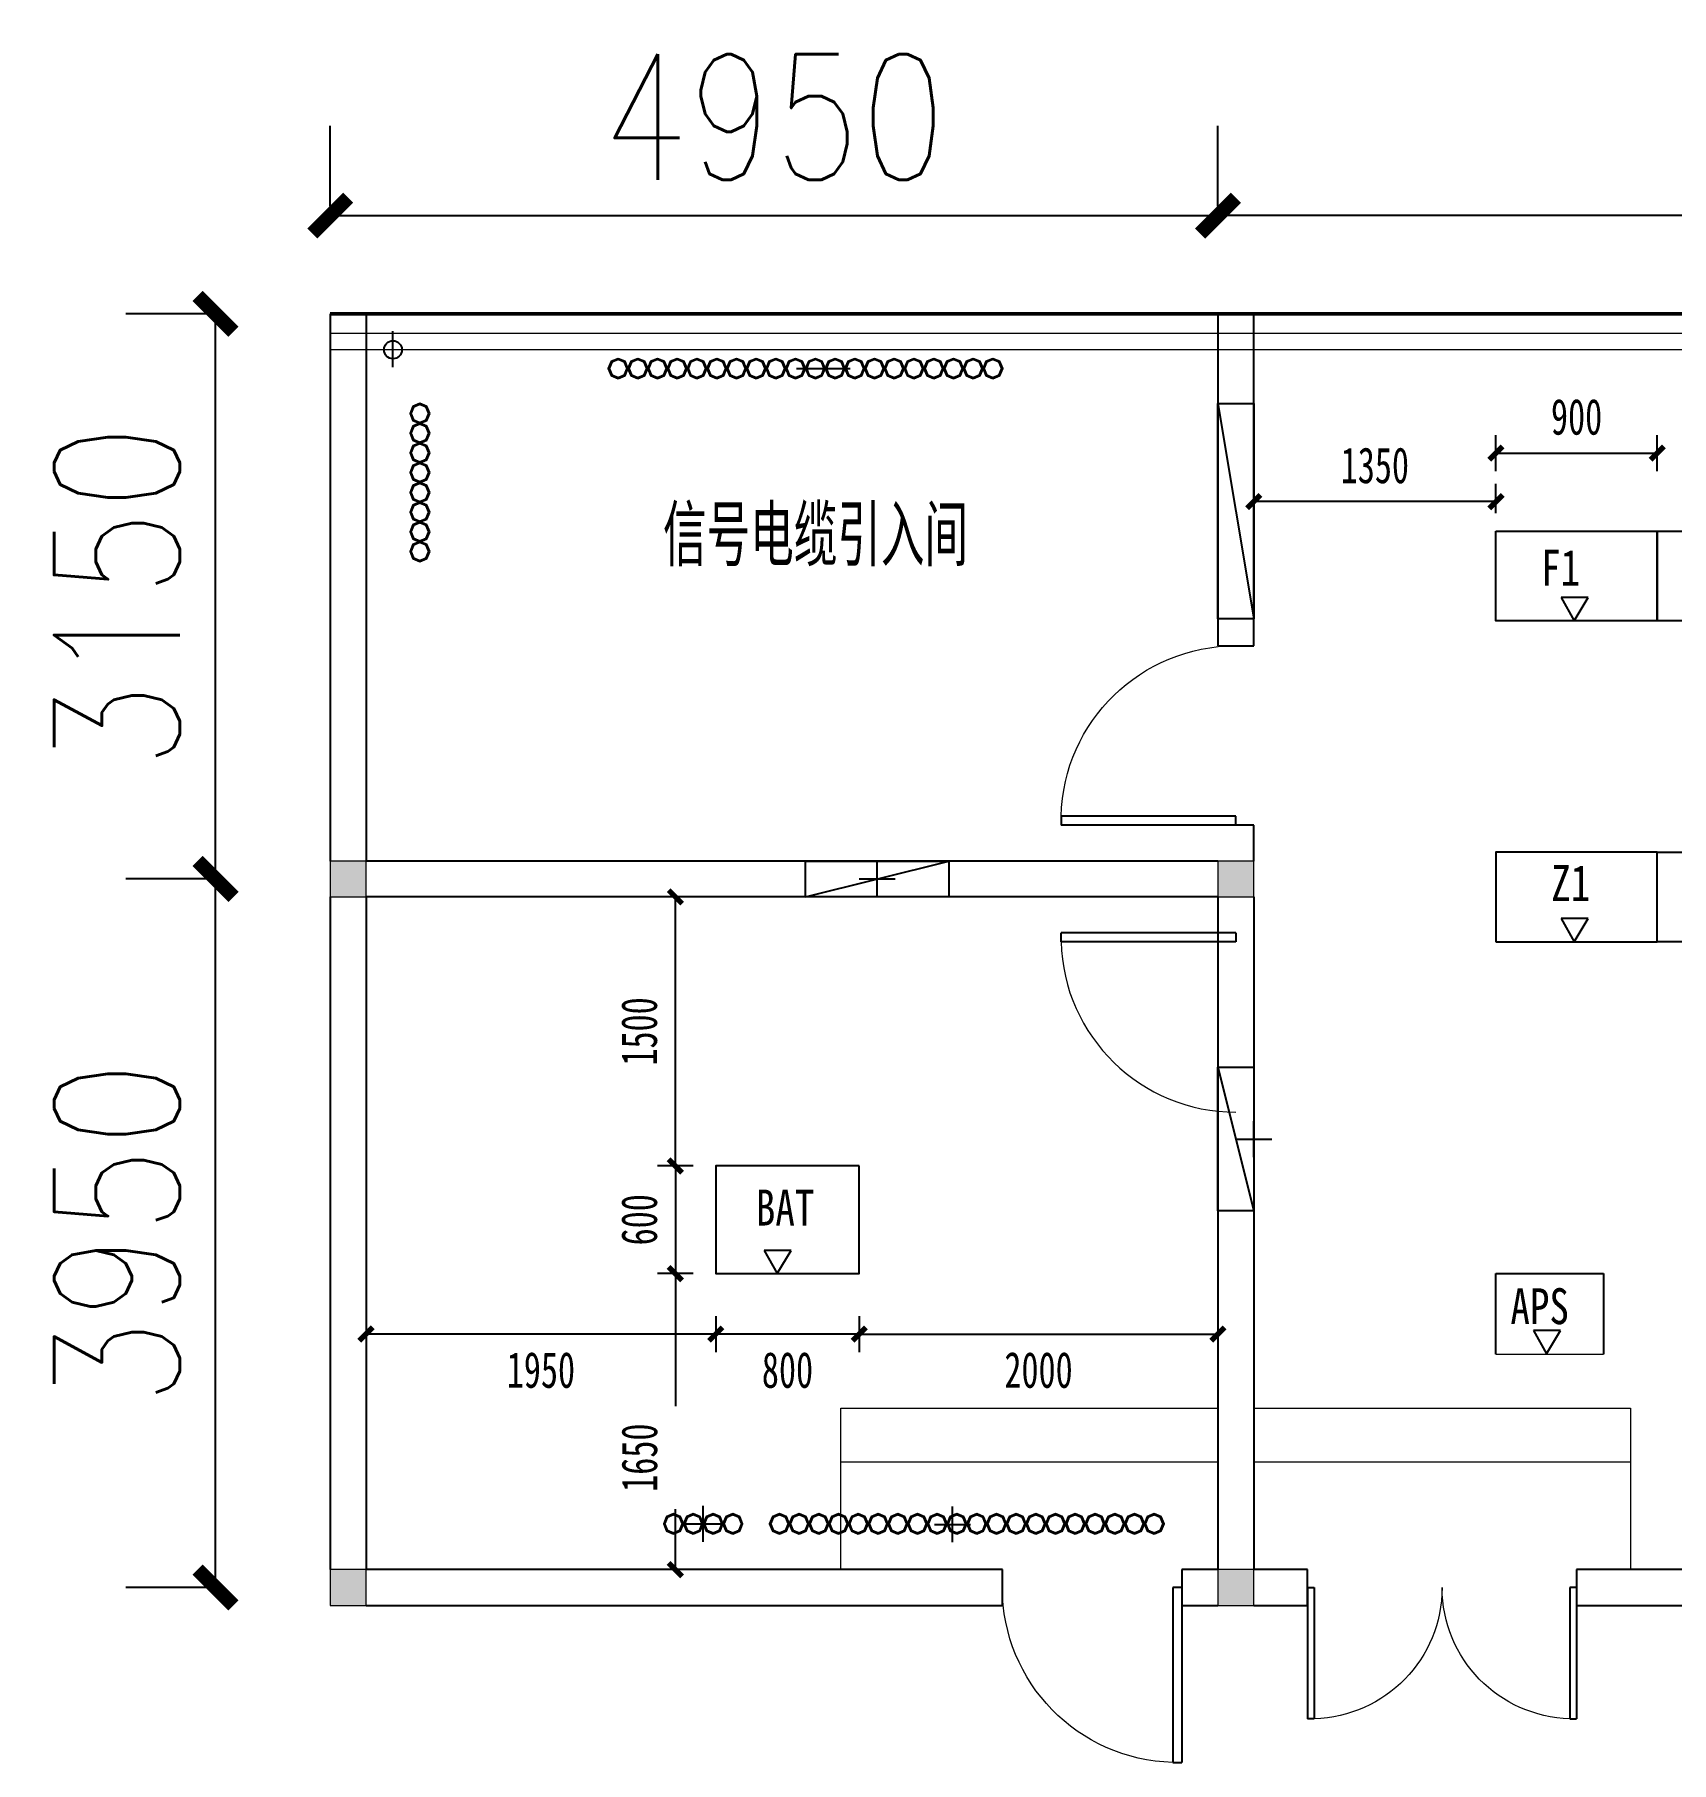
# Model space of a CAD drawing. Header units: millimetres. Extents: x -105589 to 107338, y 13850 to 162308.
# Drawn here: x 86324 to 95452, y 13850 to 23482 of the extents above; entities that cross this region are included whole.
import ezdxf

# ---------------------------------------------------------------- set-up
doc = ezdxf.new("R2010")
doc.units = ezdxf.units.MM
for name, color, linetype in [('0-通风设备', 8, 'Continuous'), ('6号线通信预埋', 7, 'Continuous'), ('a给排水提资', 2, 'Continuous'), ('DIM_LEAD', 3, 'Continuous'), ('DOOR_FIRE', 4, 'Continuous'), ('JZ-外墙填充', 8, 'Continuous'), ('PUB_HATCH', 8, 'Continuous'), ('SPACE', 7, 'Continuous'), ('wall', 191, 'Continuous'), ('文字', 7, 'Continuous')]:
    doc.layers.add(name, color=color, linetype=linetype)
for name, color, linetype, lineweight in [('1-离壁墙', 71, 'Continuous', 13), ('1-装修', 150, 'Continuous', 13), ('1-车站轮廓', 31, 'Continuous', 50), ('COLUMN', 1, 'Continuous', 15), ('PUB_TEXT', 3, 'Continuous', 15)]:
    doc.layers.add(name, color=color, linetype=linetype, lineweight=lineweight)
doc.styles.add('_TCH_SPACE', font='SIMPLEX', dxfattribs={"bigfont": 'GBCBIG'})
doc.styles.add('_标准', font='', dxfattribs={"width": 0.8})
doc.styles.add('dim_font', font='SIMPLEX.shx', dxfattribs={"width": 0.8})
doc.styles.add('宋体', font='simhei.ttf', dxfattribs={"width": 0.7})
doc.styles.get('_标准').set_extended_font_data('SimSun')
doc.dimstyles.new('_TCH_ARCH&&200', dxfattribs={"dimscale": 2, "dimtxt": 350, "dimasz": 100, "dimexe": 250, "dimexo": 300, "dimgap": 100, "dimtad": 1, "dimdec": 0, "dimzin": 0, "dimdsep": 46, "dimtxsty": 'dim_font', "dimblk": 'ARCHTICK', "dimcen": 0.09, "dimclrt": 7, "dimazin": 2, "dimtfac": 1, "dimtdec": 0, "dimtix": 1, "dimtmove": 2, "dimatfit": 3, "dimfxl": 1, "dimtolj": 1, "dimtzin": 0, "dimarcsym": 0})
doc.dimstyles.new('DIMN', dxfattribs={"dimtxt": 200, "dimasz": 75, "dimexe": 100, "dimexo": 100, "dimgap": 100, "dimtad": 2, "dimdec": 0, "dimzin": 0, "dimdsep": 46, "dimtxsty": '宋体', "dimblk": 'ARCHTICK', "dimcen": 0.09, "dimclrd": 3, "dimclre": 3, "dimclrt": 7, "dimazin": 2, "dimtfac": 1, "dimtdec": 0, "dimtix": 1, "dimtmove": 2, "dimatfit": 3, "dimfxl": 100, "dimfxlon": 1, "dimtolj": 1, "dimtzin": 0, "dimarcsym": 0})

# ---------------------------------------------------------------- blocks, each defined once
blk = doc.blocks.new('$DorLib2D$00000002')
for p, q in [((-0.5, 0), (-0.5, 0.4875)), ((-0.475, 0.4875), (-0.5, 0.4875)), ((-0.475, 0), (-0.475, 0.4875)), ((0.475, 0), (0.475, 0.4875)), ((0.475, 0.4875), (0.5, 0.4875)), ((0.5, 0), (0.5, 0.4875)), ((-0.5, 0), (-0.475, 0)), ((0.5, 0), (0.475, 0))]:
    blk.add_line(p, q)
at = {"lineweight": 13}
for centre, start, end in [((-0.4875, 0), 0, 88.53072), ((0.4875, 0), 91.46928, 180)]:
    blk.add_arc(centre, 0.4875, start, end, dxfattribs=at)
blk = doc.blocks.new('$DorLib2D$00000001')
at = {"color": 252}
for p, q in [((0.45, 0.975), (0.5, 0.975)), ((0.45, 0), (0.45, 0.975)), ((0.5, 0), (0.5, 0.975)), ((0.5, 0), (0.45, 0))]:
    blk.add_line(p, q, dxfattribs=at)
at = {"color": 252, "lineweight": 13}
blk.add_arc((0.475, 0), 0.975, 91.46928, 180, dxfattribs=at)
blk = doc.blocks.new('_FZH')
at = {"color": 252}
blk.add_lwpolyline([(-0.5, -0.5), (0.5, -0.5), (0.5, 0.5), (-0.5, 0.5)], close=True, dxfattribs=at)
at = {"layer": 'PUB_HATCH'}
blk.add_solid([(-0.5, -0.5), (0.5, -0.5), (-0.5, 0.5), (0.5, 0.5)], dxfattribs=at)
blk = doc.blocks.new('_ARCHTICK')
at = {"color": 0, "linetype": 'ByBlock', "const_width": 0.4}
blk.add_lwpolyline([(-0.5, -0.5), (0.5, 0.5)], dxfattribs=at)
blk = doc.blocks.new('*D23')
at = {"color": 3, "lineweight": -2, "transparency": 16777216}
for p, q in [((94473.3, 21049), (94473.3, 21249)), ((95373.3, 21049), (95373.3, 21249)), ((94473.3, 21149), (95373.3, 21149))]:
    blk.add_line(p, q, dxfattribs=at)
at = {"layer": 'DEFPOINTS', "color": 0, "transparency": 16777216}
for p in [(95373.3, 21149), (94473.3, 20714.7), (95373.3, 20714.7)]:
    blk.add_point(p, dxfattribs=at)
at = {"color": 3, "lineweight": -2, "transparency": 16777216, "xscale": 75, "yscale": 75, "zscale": 75, "rotation": 180}
blk.add_blockref('_ARCHTICK', (94473.3, 21149), dxfattribs=at)
at = {"color": 3, "lineweight": -2, "transparency": 16777216, "xscale": 75, "yscale": 75, "zscale": 75}
blk.add_blockref('_ARCHTICK', (95373.3, 21149), dxfattribs=at)
at = {"color": 7, "transparency": 16777216, "insert": (94923.3, 21350.2), "char_height": 200, "attachment_point": 5, "style": '宋体'}
blk.add_mtext('\\A1;900', dxfattribs=at)
blk = doc.blocks.new('*D30')
at = {"color": 0, "lineweight": -2, "transparency": 16777216}
for p, q in [((92923.2, 22525.1), (92923.2, 22972.8)), ((105473.2, 22525.1), (105473.2, 22972.8)), ((105473.2, 22472.8), (92923.2, 22472.8))]:
    blk.add_line(p, q, dxfattribs=at)
at = {"layer": 'DEFPOINTS', "color": 0, "transparency": 16777216}
for p in [(92923.2, 22472.8), (92923.2, 21925.1), (105473.2, 21925.1)]:
    blk.add_point(p, dxfattribs=at)
at = {"color": 0, "lineweight": -2, "transparency": 16777216, "xscale": 200, "yscale": 200, "zscale": 200, "rotation": 180}
blk.add_blockref('_ARCHTICK', (92923.2, 22472.8), dxfattribs=at)
at = {"color": 0, "lineweight": -2, "transparency": 16777216, "xscale": 200, "yscale": 200, "zscale": 200}
blk.add_blockref('_ARCHTICK', (105473.2, 22472.8), dxfattribs=at)
at = {"color": 7, "transparency": 16777216, "insert": (99198.2, 23022.8), "char_height": 700, "attachment_point": 5, "style": 'dim_font'}
blk.add_mtext('\\A1;12550', dxfattribs=at)
blk = doc.blocks.new('*D16')
at = {"color": 0, "lineweight": -2, "transparency": 16777216}
for p, q in [((87372.8, 18775.1), (86833.5, 18775.1)), ((87333.5, 14825.1), (87333.5, 18775.1)), ((87372.8, 14825.1), (86833.5, 14825.1))]:
    blk.add_line(p, q, dxfattribs=at)
at = {"layer": 'DEFPOINTS', "color": 0, "transparency": 16777216}
for p in [(87333.5, 18775.1), (87972.8, 18775.1), (87972.8, 14825.1)]:
    blk.add_point(p, dxfattribs=at)
at = {"color": 0, "lineweight": -2, "transparency": 16777216, "xscale": 200, "yscale": 200, "zscale": 200}
for p, rotation in [((87333.5, 18775.1), 90), ((87333.5, 14825.1), 270)]:
    blk.add_blockref('_ARCHTICK', p, dxfattribs=dict(at, rotation=rotation))
at = {"color": 7, "transparency": 16777216, "insert": (86783.5, 16800.1), "char_height": 700, "attachment_point": 5, "rotation": 90, "style": 'dim_font'}
blk.add_mtext('\\A1;3950', dxfattribs=at)
blk = doc.blocks.new('*D32')
at = {"color": 0, "lineweight": -2, "transparency": 16777216}
for p, q in [((87372.8, 21925.1), (86833.5, 21925.1)), ((87333.5, 18775.1), (87333.5, 21925.1)), ((87372.8, 18775.1), (86833.5, 18775.1))]:
    blk.add_line(p, q, dxfattribs=at)
at = {"layer": 'DEFPOINTS', "color": 0, "transparency": 16777216}
for p in [(87333.5, 21925.1), (87972.8, 21925.1), (87972.8, 18775.1)]:
    blk.add_point(p, dxfattribs=at)
at = {"color": 0, "lineweight": -2, "transparency": 16777216, "xscale": 200, "yscale": 200, "zscale": 200}
for p, rotation in [((87333.5, 21925.1), 90), ((87333.5, 18775.1), 270)]:
    blk.add_blockref('_ARCHTICK', p, dxfattribs=dict(at, rotation=rotation))
at = {"color": 7, "transparency": 16777216, "insert": (86783.5, 20350.1), "char_height": 700, "attachment_point": 5, "rotation": 90, "style": 'dim_font'}
blk.add_mtext('\\A1;3150', dxfattribs=at)
blk = doc.blocks.new('*D33')
at = {"color": 0, "lineweight": -2, "transparency": 16777216}
for p, q in [((87972.8, 22525.1), (87972.8, 22972.8)), ((92923.2, 22525.1), (92923.2, 22972.8)), ((87972.8, 22472.8), (92923.2, 22472.8))]:
    blk.add_line(p, q, dxfattribs=at)
at = {"layer": 'DEFPOINTS', "color": 0, "transparency": 16777216}
for p in [(92923.2, 22472.8), (87972.8, 21925.1), (92923.2, 21925.1)]:
    blk.add_point(p, dxfattribs=at)
at = {"color": 0, "lineweight": -2, "transparency": 16777216, "xscale": 200, "yscale": 200, "zscale": 200, "rotation": 180}
blk.add_blockref('_ARCHTICK', (87972.8, 22472.8), dxfattribs=at)
at = {"color": 0, "lineweight": -2, "transparency": 16777216, "xscale": 200, "yscale": 200, "zscale": 200}
blk.add_blockref('_ARCHTICK', (92923.2, 22472.8), dxfattribs=at)
at = {"color": 7, "transparency": 16777216, "insert": (90448, 23022.8), "char_height": 700, "attachment_point": 5, "style": 'dim_font'}
blk.add_mtext('\\A1;4950', dxfattribs=at)
blk = doc.blocks.new('*D19')
at = {"color": 3, "lineweight": -2, "transparency": 16777216}
for p, q in [((93123.2, 20814.7), (93123.2, 20978.4)), ((94473.3, 20814.7), (94473.3, 20978.4)), ((94473.3, 20878.4), (93123.2, 20878.4))]:
    blk.add_line(p, q, dxfattribs=at)
at = {"layer": 'DEFPOINTS', "color": 0, "transparency": 16777216}
for p in [(93123.2, 20878.4), (93123.2, 20714.7), (94473.3, 20714.7)]:
    blk.add_point(p, dxfattribs=at)
at = {"color": 3, "lineweight": -2, "transparency": 16777216, "xscale": 75, "yscale": 75, "zscale": 75, "rotation": 180}
blk.add_blockref('_ARCHTICK', (93123.2, 20878.4), dxfattribs=at)
at = {"color": 3, "lineweight": -2, "transparency": 16777216, "xscale": 75, "yscale": 75, "zscale": 75}
blk.add_blockref('_ARCHTICK', (94473.3, 20878.4), dxfattribs=at)
at = {"color": 7, "transparency": 16777216, "insert": (93798.2, 21079.6), "char_height": 200, "attachment_point": 5, "style": '宋体'}
blk.add_mtext('\\A1;1350', dxfattribs=at)
blk = doc.blocks.new('*D21')
at = {"color": 3, "lineweight": -2, "transparency": 16777216}
for p, q in [((89997.8, 17175.1), (89797.8, 17175.1)), ((89897.8, 17175.1), (89897.8, 16575.1)), ((89997.8, 16575.1), (89797.8, 16575.1))]:
    blk.add_line(p, q, dxfattribs=at)
at = {"layer": 'DEFPOINTS', "color": 0, "transparency": 16777216}
for p in [(90122.8, 17175.1), (89897.8, 16575.1), (90122.8, 16575.1)]:
    blk.add_point(p, dxfattribs=at)
at = {"color": 3, "lineweight": -2, "transparency": 16777216, "xscale": 75, "yscale": 75, "zscale": 75}
for p, rotation in [((89897.8, 17175.1), 90), ((89897.8, 16575.1), 270)]:
    blk.add_blockref('_ARCHTICK', p, dxfattribs=dict(at, rotation=rotation))
at = {"color": 7, "transparency": 16777216, "insert": (89696.7, 16875.1), "char_height": 200, "attachment_point": 5, "rotation": 90, "style": '宋体'}
blk.add_mtext('\\A1;600', dxfattribs=at)
blk = doc.blocks.new('*D22')
at = {"color": 3, "lineweight": -2, "transparency": 16777216}
for p, q in [((90122.8, 16338.1), (90122.8, 16138.1)), ((90922.8, 16338.1), (90922.8, 16138.1)), ((90922.8, 16238.1), (90122.8, 16238.1))]:
    blk.add_line(p, q, dxfattribs=at)
at = {"layer": 'DEFPOINTS', "color": 0, "transparency": 16777216}
for p in [(90122.8, 16575.1), (90922.8, 16575.1), (90122.8, 16238.1)]:
    blk.add_point(p, dxfattribs=at)
at = {"color": 3, "lineweight": -2, "transparency": 16777216, "xscale": 75, "yscale": 75, "zscale": 75, "rotation": 180}
blk.add_blockref('_ARCHTICK', (90122.8, 16238.1), dxfattribs=at)
at = {"color": 3, "lineweight": -2, "transparency": 16777216, "xscale": 75, "yscale": 75, "zscale": 75}
blk.add_blockref('_ARCHTICK', (90922.8, 16238.1), dxfattribs=at)
at = {"color": 7, "transparency": 16777216, "insert": (90522.8, 16036.9), "char_height": 200, "attachment_point": 5, "style": '宋体'}
blk.add_mtext('\\A1;800', dxfattribs=at)
blk = doc.blocks.new('*D6')
at = {"color": 3, "lineweight": -2, "transparency": 16777216}
for p, q in [((89997.8, 18675.1), (89797.8, 18675.1)), ((89897.8, 17175.1), (89897.8, 18675.1)), ((89997.8, 17175.1), (89797.8, 17175.1))]:
    blk.add_line(p, q, dxfattribs=at)
at = {"layer": 'DEFPOINTS', "color": 0, "transparency": 16777216}
for p in [(89897.8, 18675.1), (90122.8, 18675.1), (90122.8, 17175.1)]:
    blk.add_point(p, dxfattribs=at)
at = {"color": 3, "lineweight": -2, "transparency": 16777216, "xscale": 75, "yscale": 75, "zscale": 75}
for p, rotation in [((89897.8, 18675.1), 90), ((89897.8, 17175.1), 270)]:
    blk.add_blockref('_ARCHTICK', p, dxfattribs=dict(at, rotation=rotation))
at = {"color": 7, "transparency": 16777216, "insert": (89696.7, 17925.1), "char_height": 200, "attachment_point": 5, "rotation": 90, "style": '宋体'}
blk.add_mtext('\\A1;1500', dxfattribs=at)
blk = doc.blocks.new('*D7')
at = {"color": 3, "lineweight": -2, "transparency": 16777216}
for p, q in [((89997.8, 16575.1), (89797.8, 16575.1)), ((89897.8, 16575.1), (89897.8, 15836.5)), ((89897.8, 14925.1), (89897.8, 15261.3)), ((89997.8, 14925.1), (89797.8, 14925.1))]:
    blk.add_line(p, q, dxfattribs=at)
at = {"layer": 'DEFPOINTS', "color": 0, "transparency": 16777216}
for p in [(90122.8, 16575.1), (89897.8, 14925.1), (90122.8, 14925.1)]:
    blk.add_point(p, dxfattribs=at)
at = {"color": 3, "lineweight": -2, "transparency": 16777216, "xscale": 75, "yscale": 75, "zscale": 75}
for p, rotation in [((89897.8, 16575.1), 90), ((89897.8, 14925.1), 270)]:
    blk.add_blockref('_ARCHTICK', p, dxfattribs=dict(at, rotation=rotation))
at = {"color": 7, "transparency": 16777216, "insert": (89697.8, 15548.9), "char_height": 200, "attachment_point": 5, "rotation": 90, "style": '宋体'}
blk.add_mtext('\\A1;1650', dxfattribs=at)
blk = doc.blocks.new('*D8')
at = {"color": 3, "lineweight": -2, "transparency": 16777216}
for p, q in [((90922.8, 16338.1), (90922.8, 16138.1)), ((92922.8, 16338.1), (92922.8, 16138.1)), ((90922.8, 16238.1), (92922.8, 16238.1))]:
    blk.add_line(p, q, dxfattribs=at)
at = {"layer": 'DEFPOINTS', "color": 0, "transparency": 16777216}
for p in [(90922.8, 16575.1), (92922.8, 16575.1), (92922.8, 16238.1)]:
    blk.add_point(p, dxfattribs=at)
at = {"color": 3, "lineweight": -2, "transparency": 16777216, "xscale": 75, "yscale": 75, "zscale": 75, "rotation": 180}
blk.add_blockref('_ARCHTICK', (90922.8, 16238.1), dxfattribs=at)
at = {"color": 3, "lineweight": -2, "transparency": 16777216, "xscale": 75, "yscale": 75, "zscale": 75}
blk.add_blockref('_ARCHTICK', (92922.8, 16238.1), dxfattribs=at)
at = {"color": 7, "transparency": 16777216, "insert": (91922.8, 16036.9), "char_height": 200, "attachment_point": 5, "style": '宋体'}
blk.add_mtext('\\A1;2000', dxfattribs=at)
blk = doc.blocks.new('*D9')
at = {"color": 3, "lineweight": -2, "transparency": 16777216}
for p, q in [((88172.8, 16338.1), (88172.8, 16138.1)), ((90122.8, 16338.1), (90122.8, 16138.1)), ((90122.8, 16238.1), (88172.8, 16238.1))]:
    blk.add_line(p, q, dxfattribs=at)
at = {"layer": 'DEFPOINTS', "color": 0, "transparency": 16777216}
for p in [(88172.8, 16575.1), (90122.8, 16575.1), (88172.8, 16238.1)]:
    blk.add_point(p, dxfattribs=at)
at = {"color": 3, "lineweight": -2, "transparency": 16777216, "xscale": 75, "yscale": 75, "zscale": 75, "rotation": 180}
blk.add_blockref('_ARCHTICK', (88172.8, 16238.1), dxfattribs=at)
at = {"color": 3, "lineweight": -2, "transparency": 16777216, "xscale": 75, "yscale": 75, "zscale": 75}
blk.add_blockref('_ARCHTICK', (90122.8, 16238.1), dxfattribs=at)
at = {"color": 7, "transparency": 16777216, "insert": (89147.8, 16036.9), "char_height": 200, "attachment_point": 5, "style": '宋体'}
blk.add_mtext('\\A1;1950', dxfattribs=at)

msp = doc.modelspace()

# ---------------------------------------------------------------- linework, layer by layer
at = {"color": 0}
for p, q in [((92048.2, 18425.1), (92048.2, 18475.1)), ((93023.2, 18475.1), (92048.2, 18475.1)), ((93023.2, 18425.1), (92048.2, 18425.1)), ((93023.2, 18475.1), (93023.2, 18425.1))]:
    msp.add_line(p, q, dxfattribs=at)
at = {"color": 0, "lineweight": 13}
msp.add_ellipse((93023.2, 18450.1), major_axis=(689.4, 689.4), ratio=1, start_param=2.381838, end_param=3.926991, dxfattribs=at)
at = {"layer": '0-通风设备', "color": 0, "lineweight": -3, "ltscale": 1.25}
for p, q in [((94837.1, 20344), (94909.9, 20214.7)), ((94987.6, 20344), (94837.1, 20344)), ((94909.9, 20214.7), (94987.6, 20344)), ((94837.1, 18554.4), (94909.9, 18425.1)), ((94987.6, 18554.4), (94837.1, 18554.4)), ((94909.9, 18425.1), (94987.6, 18554.4)), ((94682.7, 16257.7), (94755.5, 16128.4)), ((94833.1, 16257.7), (94682.7, 16257.7)), ((94755.5, 16128.4), (94833.1, 16257.7))]:
    msp.add_line(p, q, dxfattribs=at)
at = {"layer": '0-通风设备', "color": 2, "lineweight": -3, "ltscale": 1.25}
for p, q in [((90392.8, 16704.4), (90465.5, 16575.1)), ((90543.2, 16704.4), (90392.8, 16704.4)), ((90465.5, 16575.1), (90543.2, 16704.4))]:
    msp.add_line(p, q, dxfattribs=at)
at = {"layer": '1-离壁墙', "color": 0}
for points in [[(105473.2, 21815.1), (87972.8, 21815.1)], [(105473.2, 21725.1), (87972.8, 21725.1)]]:
    msp.add_lwpolyline(points, dxfattribs=at)
at = {"layer": '1-装修', "color": 0}
for points in [[(90821, 14925.1), (90821, 15825.1), (92923.2, 15825.1), (92923.2, 14925.1)], [(93123.2, 14925.1), (93123.2, 15825.1), (95223.2, 15825.1), (95223.2, 14925.1)], [(90821, 14925.1), (90821, 15525.1), (92921, 15525.1), (92921, 14925.1)], [(93123.2, 14925.1), (93123.2, 15525.1), (95223.2, 15525.1), (95223.2, 14925.1)]]:
    msp.add_lwpolyline(points, dxfattribs=at)
at = {"layer": '1-车站轮廓', "color": 0}
msp.add_line((87972.8, 21925.1), (105473.2, 21925.1), dxfattribs=at)
at = {"layer": '6号线通信预埋', "color": 0}
msp.add_line((92923.2, 21424.6), (93123.2, 20224.6), dxfattribs=at)
for points in [[(89578.2, 21565.1), (89617.1, 21581.2), (89633.2, 21620.1), (89617.1, 21659), (89578.2, 21675.1), (89539.3, 21659), (89523.2, 21620.1), (89539.3, 21581.2)], [(89688.2, 21565.1), (89727.1, 21581.2), (89743.2, 21620.1), (89727.1, 21659), (89688.2, 21675.1), (89649.3, 21659), (89633.2, 21620.1), (89649.3, 21581.2)], [(89798.2, 21565.1), (89837.1, 21581.2), (89853.2, 21620.1), (89837.1, 21659), (89798.2, 21675.1), (89759.3, 21659), (89743.2, 21620.1), (89759.3, 21581.2)], [(89908.2, 21565.1), (89947.1, 21581.2), (89963.2, 21620.1), (89947.1, 21659), (89908.2, 21675.1), (89869.3, 21659), (89853.2, 21620.1), (89869.3, 21581.2)], [(90018.2, 21565.1), (90057.1, 21581.2), (90073.2, 21620.1), (90057.1, 21659), (90018.2, 21675.1), (89979.3, 21659), (89963.2, 21620.1), (89979.3, 21581.2)], [(90128.2, 21565.1), (90167.1, 21581.2), (90183.2, 21620.1), (90167.1, 21659), (90128.2, 21675.1), (90089.3, 21659), (90073.2, 21620.1), (90089.3, 21581.2)], [(90238.2, 21565.1), (90277.1, 21581.2), (90293.2, 21620.1), (90277.1, 21659), (90238.2, 21675.1), (90199.3, 21659), (90183.2, 21620.1), (90199.3, 21581.2)], [(90348.2, 21565.1), (90387.1, 21581.2), (90403.2, 21620.1), (90387.1, 21659), (90348.2, 21675.1), (90309.3, 21659), (90293.2, 21620.1), (90309.3, 21581.2)], [(90458.2, 21565.1), (90497.1, 21581.2), (90513.2, 21620.1), (90497.1, 21659), (90458.2, 21675.1), (90419.3, 21659), (90403.2, 21620.1), (90419.3, 21581.2)], [(90568.2, 21565.1), (90607.1, 21581.2), (90623.2, 21620.1), (90607.1, 21659), (90568.2, 21675.1), (90529.3, 21659), (90513.2, 21620.1), (90529.3, 21581.2)], [(90678.2, 21565.1), (90717.1, 21581.2), (90733.2, 21620.1), (90717.1, 21659), (90678.2, 21675.1), (90639.3, 21659), (90623.2, 21620.1), (90639.3, 21581.2)], [(90788.2, 21565.1), (90827.1, 21581.2), (90843.2, 21620.1), (90827.1, 21659), (90788.2, 21675.1), (90749.3, 21659), (90733.2, 21620.1), (90749.3, 21581.2)], [(90898.2, 21565.1), (90937.1, 21581.2), (90953.2, 21620.1), (90937.1, 21659), (90898.2, 21675.1), (90859.3, 21659), (90843.2, 21620.1), (90859.3, 21581.2)], [(91008.2, 21565.1), (91047.1, 21581.2), (91063.2, 21620.1), (91047.1, 21659), (91008.2, 21675.1), (90969.3, 21659), (90953.2, 21620.1), (90969.3, 21581.2)], [(91118.2, 21565.1), (91157.1, 21581.2), (91173.2, 21620.1), (91157.1, 21659), (91118.2, 21675.1), (91079.3, 21659), (91063.2, 21620.1), (91079.3, 21581.2)], [(91228.2, 21565.1), (91267.1, 21581.2), (91283.2, 21620.1), (91267.1, 21659), (91228.2, 21675.1), (91189.3, 21659), (91173.2, 21620.1), (91189.3, 21581.2)], [(91338.2, 21565.1), (91377.1, 21581.2), (91393.2, 21620.1), (91377.1, 21659), (91338.2, 21675.1), (91299.3, 21659), (91283.2, 21620.1), (91299.3, 21581.2)], [(91448.2, 21565.1), (91487.1, 21581.2), (91503.2, 21620.1), (91487.1, 21659), (91448.2, 21675.1), (91409.3, 21659), (91393.2, 21620.1), (91409.3, 21581.2)], [(91558.2, 21565.1), (91597.1, 21581.2), (91613.2, 21620.1), (91597.1, 21659), (91558.2, 21675.1), (91519.3, 21659), (91503.2, 21620.1), (91519.3, 21581.2)], [(91668.2, 21565.1), (91707.1, 21581.2), (91723.2, 21620.1), (91707.1, 21659), (91668.2, 21675.1), (91629.3, 21659), (91613.2, 21620.1), (91629.3, 21581.2)], [(89578.2, 21670.1), (89542.8, 21655.5), (89528.2, 21620.1), (89542.8, 21584.7), (89578.2, 21570.1), (89613.5, 21584.7), (89628.2, 21620.1), (89613.5, 21655.5)], [(89688.2, 21670.1), (89652.8, 21655.5), (89638.2, 21620.1), (89652.8, 21584.7), (89688.2, 21570.1), (89723.5, 21584.7), (89738.2, 21620.1), (89723.5, 21655.5)], [(89798.2, 21670.1), (89762.8, 21655.5), (89748.2, 21620.1), (89762.8, 21584.7), (89798.2, 21570.1), (89833.5, 21584.7), (89848.2, 21620.1), (89833.5, 21655.5)], [(89908.2, 21670.1), (89872.8, 21655.5), (89858.2, 21620.1), (89872.8, 21584.7), (89908.2, 21570.1), (89943.5, 21584.7), (89958.2, 21620.1), (89943.5, 21655.5)], [(90018.2, 21670.1), (89982.8, 21655.5), (89968.2, 21620.1), (89982.8, 21584.7), (90018.2, 21570.1), (90053.5, 21584.7), (90068.2, 21620.1), (90053.5, 21655.5)], [(90128.2, 21670.1), (90092.8, 21655.5), (90078.2, 21620.1), (90092.8, 21584.7), (90128.2, 21570.1), (90163.5, 21584.7), (90178.2, 21620.1), (90163.5, 21655.5)], [(90238.2, 21670.1), (90202.8, 21655.5), (90188.2, 21620.1), (90202.8, 21584.7), (90238.2, 21570.1), (90273.5, 21584.7), (90288.2, 21620.1), (90273.5, 21655.5)], [(90348.2, 21670.1), (90312.8, 21655.5), (90298.2, 21620.1), (90312.8, 21584.7), (90348.2, 21570.1), (90383.5, 21584.7), (90398.2, 21620.1), (90383.5, 21655.5)], [(90458.2, 21670.1), (90422.8, 21655.5), (90408.2, 21620.1), (90422.8, 21584.7), (90458.2, 21570.1), (90493.5, 21584.7), (90508.2, 21620.1), (90493.5, 21655.5)], [(90568.2, 21670.1), (90532.8, 21655.5), (90518.2, 21620.1), (90532.8, 21584.7), (90568.2, 21570.1), (90603.5, 21584.7), (90618.2, 21620.1), (90603.5, 21655.5)], [(90678.2, 21670.1), (90642.8, 21655.5), (90628.2, 21620.1), (90642.8, 21584.7), (90678.2, 21570.1), (90713.5, 21584.7), (90728.2, 21620.1), (90713.5, 21655.5)], [(90788.2, 21670.1), (90752.8, 21655.5), (90738.2, 21620.1), (90752.8, 21584.7), (90788.2, 21570.1), (90823.5, 21584.7), (90838.2, 21620.1), (90823.5, 21655.5)], [(90898.2, 21670.1), (90862.8, 21655.5), (90848.2, 21620.1), (90862.8, 21584.7), (90898.2, 21570.1), (90933.5, 21584.7), (90948.2, 21620.1), (90933.5, 21655.5)], [(91008.2, 21670.1), (90972.8, 21655.5), (90958.2, 21620.1), (90972.8, 21584.7), (91008.2, 21570.1), (91043.5, 21584.7), (91058.2, 21620.1), (91043.5, 21655.5)], [(91118.2, 21670.1), (91082.8, 21655.5), (91068.2, 21620.1), (91082.8, 21584.7), (91118.2, 21570.1), (91153.5, 21584.7), (91168.2, 21620.1), (91153.5, 21655.5)], [(91228.2, 21670.1), (91192.8, 21655.5), (91178.2, 21620.1), (91192.8, 21584.7), (91228.2, 21570.1), (91263.5, 21584.7), (91278.2, 21620.1), (91263.5, 21655.5)], [(91338.2, 21670.1), (91302.8, 21655.5), (91288.2, 21620.1), (91302.8, 21584.7), (91338.2, 21570.1), (91373.5, 21584.7), (91388.2, 21620.1), (91373.5, 21655.5)], [(91448.2, 21670.1), (91412.8, 21655.5), (91398.2, 21620.1), (91412.8, 21584.7), (91448.2, 21570.1), (91483.5, 21584.7), (91498.2, 21620.1), (91483.5, 21655.5)], [(91558.2, 21670.1), (91522.8, 21655.5), (91508.2, 21620.1), (91522.8, 21584.7), (91558.2, 21570.1), (91593.5, 21584.7), (91608.2, 21620.1), (91593.5, 21655.5)], [(91668.2, 21670.1), (91632.8, 21655.5), (91618.2, 21620.1), (91632.8, 21584.7), (91668.2, 21570.1), (91703.5, 21584.7), (91718.2, 21620.1), (91703.5, 21655.5)], [(88528.2, 21370.1), (88512.1, 21409), (88473.2, 21425.1), (88434.3, 21409), (88418.2, 21370.1), (88434.3, 21331.2), (88473.2, 21315.1), (88512.1, 21331.2)], [(88423.2, 21370.1), (88437.8, 21334.7), (88473.2, 21320.1), (88508.5, 21334.7), (88523.2, 21370.1), (88508.5, 21405.5), (88473.2, 21420.1), (88437.8, 21405.5)], [(88528.2, 21260.1), (88512.1, 21299), (88473.2, 21315.1), (88434.3, 21299), (88418.2, 21260.1), (88434.3, 21221.2), (88473.2, 21205.1), (88512.1, 21221.2)], [(88423.2, 21260.1), (88437.8, 21224.7), (88473.2, 21210.1), (88508.5, 21224.7), (88523.2, 21260.1), (88508.5, 21295.5), (88473.2, 21310.1), (88437.8, 21295.5)], [(88528.2, 21150.1), (88512.1, 21189), (88473.2, 21205.1), (88434.3, 21189), (88418.2, 21150.1), (88434.3, 21111.2), (88473.2, 21095.1), (88512.1, 21111.2)], [(88423.2, 21150.1), (88437.8, 21114.7), (88473.2, 21100.1), (88508.5, 21114.7), (88523.2, 21150.1), (88508.5, 21185.5), (88473.2, 21200.1), (88437.8, 21185.5)], [(88528.2, 21040.1), (88512.1, 21079), (88473.2, 21095.1), (88434.3, 21079), (88418.2, 21040.1), (88434.3, 21001.2), (88473.2, 20985.1), (88512.1, 21001.2)], [(88423.2, 21040.1), (88437.8, 21004.7), (88473.2, 20990.1), (88508.5, 21004.7), (88523.2, 21040.1), (88508.5, 21075.5), (88473.2, 21090.1), (88437.8, 21075.5)], [(88528.2, 20930.1), (88512.1, 20969), (88473.2, 20985.1), (88434.3, 20969), (88418.2, 20930.1), (88434.3, 20891.2), (88473.2, 20875.1), (88512.1, 20891.2)], [(88423.2, 20930.1), (88437.8, 20894.7), (88473.2, 20880.1), (88508.5, 20894.7), (88523.2, 20930.1), (88508.5, 20965.5), (88473.2, 20980.1), (88437.8, 20965.5)], [(88528.2, 20820.1), (88512.1, 20859), (88473.2, 20875.1), (88434.3, 20859), (88418.2, 20820.1), (88434.3, 20781.2), (88473.2, 20765.1), (88512.1, 20781.2)], [(88423.2, 20820.1), (88437.8, 20784.7), (88473.2, 20770.1), (88508.5, 20784.7), (88523.2, 20820.1), (88508.5, 20855.5), (88473.2, 20870.1), (88437.8, 20855.5)], [(88528.2, 20710.1), (88512.1, 20749), (88473.2, 20765.1), (88434.3, 20749), (88418.2, 20710.1), (88434.3, 20671.2), (88473.2, 20655.1), (88512.1, 20671.2)], [(88423.2, 20710.1), (88437.8, 20674.7), (88473.2, 20660.1), (88508.5, 20674.7), (88523.2, 20710.1), (88508.5, 20745.5), (88473.2, 20760.1), (88437.8, 20745.5)], [(88528.2, 20600.1), (88512.1, 20639), (88473.2, 20655.1), (88434.3, 20639), (88418.2, 20600.1), (88434.3, 20561.2), (88473.2, 20545.1), (88512.1, 20561.2)], [(88423.2, 20600.1), (88437.8, 20564.7), (88473.2, 20550.1), (88508.5, 20564.7), (88523.2, 20600.1), (88508.5, 20635.5), (88473.2, 20650.1), (88437.8, 20635.5)], [(89887.8, 15125.1), (89926.7, 15141.2), (89942.8, 15180.1), (89926.7, 15219), (89887.8, 15235.1), (89848.9, 15219), (89832.8, 15180.1), (89848.9, 15141.2)], [(89887.8, 15230.1), (89852.5, 15215.5), (89837.8, 15180.1), (89852.5, 15144.7), (89887.8, 15130.1), (89923.2, 15144.7), (89937.8, 15180.1), (89923.2, 15215.5)], [(89997.8, 15125.1), (90036.7, 15141.2), (90052.8, 15180.1), (90036.7, 15219), (89997.8, 15235.1), (89958.9, 15219), (89942.8, 15180.1), (89958.9, 15141.2)], [(89997.8, 15230.1), (89962.5, 15215.5), (89947.8, 15180.1), (89962.5, 15144.7), (89997.8, 15130.1), (90033.2, 15144.7), (90047.8, 15180.1), (90033.2, 15215.5)], [(90107.8, 15125.1), (90146.7, 15141.2), (90162.8, 15180.1), (90146.7, 15219), (90107.8, 15235.1), (90068.9, 15219), (90052.8, 15180.1), (90068.9, 15141.2)], [(90107.8, 15230.1), (90072.5, 15215.5), (90057.8, 15180.1), (90072.5, 15144.7), (90107.8, 15130.1), (90143.2, 15144.7), (90157.8, 15180.1), (90143.2, 15215.5)], [(90217.8, 15125.1), (90256.7, 15141.2), (90272.8, 15180.1), (90256.7, 15219), (90217.8, 15235.1), (90178.9, 15219), (90162.8, 15180.1), (90178.9, 15141.2)], [(90217.8, 15230.1), (90182.5, 15215.5), (90167.8, 15180.1), (90182.5, 15144.7), (90217.8, 15130.1), (90253.2, 15144.7), (90267.8, 15180.1), (90253.2, 15215.5)], [(90477.8, 15125.1), (90516.7, 15141.2), (90532.8, 15180.1), (90516.7, 15219), (90477.8, 15235.1), (90438.9, 15219), (90422.8, 15180.1), (90438.9, 15141.2)], [(90477.8, 15230.1), (90442.5, 15215.5), (90427.8, 15180.1), (90442.5, 15144.7), (90477.8, 15130.1), (90513.2, 15144.7), (90527.8, 15180.1), (90513.2, 15215.5)], [(90587.8, 15125.1), (90626.7, 15141.2), (90642.8, 15180.1), (90626.7, 15219), (90587.8, 15235.1), (90548.9, 15219), (90532.8, 15180.1), (90548.9, 15141.2)], [(90587.8, 15230.1), (90552.5, 15215.5), (90537.8, 15180.1), (90552.5, 15144.7), (90587.8, 15130.1), (90623.2, 15144.7), (90637.8, 15180.1), (90623.2, 15215.5)], [(90697.8, 15125.1), (90736.7, 15141.2), (90752.8, 15180.1), (90736.7, 15219), (90697.8, 15235.1), (90658.9, 15219), (90642.8, 15180.1), (90658.9, 15141.2)], [(90697.8, 15230.1), (90662.5, 15215.5), (90647.8, 15180.1), (90662.5, 15144.7), (90697.8, 15130.1), (90733.2, 15144.7), (90747.8, 15180.1), (90733.2, 15215.5)], [(90807.8, 15125.1), (90846.7, 15141.2), (90862.8, 15180.1), (90846.7, 15219), (90807.8, 15235.1), (90768.9, 15219), (90752.8, 15180.1), (90768.9, 15141.2)], [(90807.8, 15230.1), (90772.5, 15215.5), (90757.8, 15180.1), (90772.5, 15144.7), (90807.8, 15130.1), (90843.2, 15144.7), (90857.8, 15180.1), (90843.2, 15215.5)], [(90917.8, 15125.1), (90956.7, 15141.2), (90972.8, 15180.1), (90956.7, 15219), (90917.8, 15235.1), (90878.9, 15219), (90862.8, 15180.1), (90878.9, 15141.2)], [(90917.8, 15230.1), (90882.5, 15215.5), (90867.8, 15180.1), (90882.5, 15144.7), (90917.8, 15130.1), (90953.2, 15144.7), (90967.8, 15180.1), (90953.2, 15215.5)], [(91027.8, 15125.1), (91066.7, 15141.2), (91082.8, 15180.1), (91066.7, 15219), (91027.8, 15235.1), (90988.9, 15219), (90972.8, 15180.1), (90988.9, 15141.2)], [(91027.8, 15230.1), (90992.5, 15215.5), (90977.8, 15180.1), (90992.5, 15144.7), (91027.8, 15130.1), (91063.2, 15144.7), (91077.8, 15180.1), (91063.2, 15215.5)], [(91137.8, 15125.1), (91176.7, 15141.2), (91192.8, 15180.1), (91176.7, 15219), (91137.8, 15235.1), (91098.9, 15219), (91082.8, 15180.1), (91098.9, 15141.2)], [(91137.8, 15230.1), (91102.5, 15215.5), (91087.8, 15180.1), (91102.5, 15144.7), (91137.8, 15130.1), (91173.2, 15144.7), (91187.8, 15180.1), (91173.2, 15215.5)], [(91247.8, 15125.1), (91286.7, 15141.2), (91302.8, 15180.1), (91286.7, 15219), (91247.8, 15235.1), (91208.9, 15219), (91192.8, 15180.1), (91208.9, 15141.2)], [(91247.8, 15230.1), (91212.5, 15215.5), (91197.8, 15180.1), (91212.5, 15144.7), (91247.8, 15130.1), (91283.2, 15144.7), (91297.8, 15180.1), (91283.2, 15215.5)], [(91357.8, 15125.1), (91396.7, 15141.2), (91412.8, 15180.1), (91396.7, 15219), (91357.8, 15235.1), (91318.9, 15219), (91302.8, 15180.1), (91318.9, 15141.2)], [(91357.8, 15230.1), (91322.5, 15215.5), (91307.8, 15180.1), (91322.5, 15144.7), (91357.8, 15130.1), (91393.2, 15144.7), (91407.8, 15180.1), (91393.2, 15215.5)], [(91467.8, 15125.1), (91506.7, 15141.2), (91522.8, 15180.1), (91506.7, 15219), (91467.8, 15235.1), (91428.9, 15219), (91412.8, 15180.1), (91428.9, 15141.2)], [(91467.8, 15230.1), (91432.5, 15215.5), (91417.8, 15180.1), (91432.5, 15144.7), (91467.8, 15130.1), (91503.2, 15144.7), (91517.8, 15180.1), (91503.2, 15215.5)], [(91577.8, 15125.1), (91616.7, 15141.2), (91632.8, 15180.1), (91616.7, 15219), (91577.8, 15235.1), (91538.9, 15219), (91522.8, 15180.1), (91538.9, 15141.2)], [(91577.8, 15230.1), (91542.5, 15215.5), (91527.8, 15180.1), (91542.5, 15144.7), (91577.8, 15130.1), (91613.2, 15144.7), (91627.8, 15180.1), (91613.2, 15215.5)], [(91687.8, 15125.1), (91726.7, 15141.2), (91742.8, 15180.1), (91726.7, 15219), (91687.8, 15235.1), (91648.9, 15219), (91632.8, 15180.1), (91648.9, 15141.2)], [(91687.8, 15230.1), (91652.5, 15215.5), (91637.8, 15180.1), (91652.5, 15144.7), (91687.8, 15130.1), (91723.2, 15144.7), (91737.8, 15180.1), (91723.2, 15215.5)], [(91797.8, 15125.1), (91836.7, 15141.2), (91852.8, 15180.1), (91836.7, 15219), (91797.8, 15235.1), (91758.9, 15219), (91742.8, 15180.1), (91758.9, 15141.2)], [(91797.8, 15230.1), (91762.5, 15215.5), (91747.8, 15180.1), (91762.5, 15144.7), (91797.8, 15130.1), (91833.2, 15144.7), (91847.8, 15180.1), (91833.2, 15215.5)], [(91907.8, 15125.1), (91946.7, 15141.2), (91962.8, 15180.1), (91946.7, 15219), (91907.8, 15235.1), (91868.9, 15219), (91852.8, 15180.1), (91868.9, 15141.2)], [(91907.8, 15230.1), (91872.5, 15215.5), (91857.8, 15180.1), (91872.5, 15144.7), (91907.8, 15130.1), (91943.2, 15144.7), (91957.8, 15180.1), (91943.2, 15215.5)], [(92017.8, 15125.1), (92056.7, 15141.2), (92072.8, 15180.1), (92056.7, 15219), (92017.8, 15235.1), (91978.9, 15219), (91962.8, 15180.1), (91978.9, 15141.2)], [(92017.8, 15230.1), (91982.5, 15215.5), (91967.8, 15180.1), (91982.5, 15144.7), (92017.8, 15130.1), (92053.2, 15144.7), (92067.8, 15180.1), (92053.2, 15215.5)], [(92127.8, 15125.1), (92166.7, 15141.2), (92182.8, 15180.1), (92166.7, 15219), (92127.8, 15235.1), (92088.9, 15219), (92072.8, 15180.1), (92088.9, 15141.2)], [(92127.8, 15230.1), (92092.5, 15215.5), (92077.8, 15180.1), (92092.5, 15144.7), (92127.8, 15130.1), (92163.2, 15144.7), (92177.8, 15180.1), (92163.2, 15215.5)], [(92237.8, 15125.1), (92276.7, 15141.2), (92292.8, 15180.1), (92276.7, 15219), (92237.8, 15235.1), (92198.9, 15219), (92182.8, 15180.1), (92198.9, 15141.2)], [(92237.8, 15230.1), (92202.5, 15215.5), (92187.8, 15180.1), (92202.5, 15144.7), (92237.8, 15130.1), (92273.2, 15144.7), (92287.8, 15180.1), (92273.2, 15215.5)], [(92347.8, 15125.1), (92386.7, 15141.2), (92402.8, 15180.1), (92386.7, 15219), (92347.8, 15235.1), (92308.9, 15219), (92292.8, 15180.1), (92308.9, 15141.2)], [(92347.8, 15230.1), (92312.5, 15215.5), (92297.8, 15180.1), (92312.5, 15144.7), (92347.8, 15130.1), (92383.2, 15144.7), (92397.8, 15180.1), (92383.2, 15215.5)], [(92457.8, 15125.1), (92496.7, 15141.2), (92512.8, 15180.1), (92496.7, 15219), (92457.8, 15235.1), (92418.9, 15219), (92402.8, 15180.1), (92418.9, 15141.2)], [(92457.8, 15230.1), (92422.5, 15215.5), (92407.8, 15180.1), (92422.5, 15144.7), (92457.8, 15130.1), (92493.2, 15144.7), (92507.8, 15180.1), (92493.2, 15215.5)], [(92567.8, 15125.1), (92606.7, 15141.2), (92622.8, 15180.1), (92606.7, 15219), (92567.8, 15235.1), (92528.9, 15219), (92512.8, 15180.1), (92528.9, 15141.2)], [(92567.8, 15230.1), (92532.5, 15215.5), (92517.8, 15180.1), (92532.5, 15144.7), (92567.8, 15130.1), (92603.2, 15144.7), (92617.8, 15180.1), (92603.2, 15215.5)]]:
    msp.add_lwpolyline(points, close=True, dxfattribs=at)
for points in [[(92923.2, 21424.6), (93123.2, 21424.6), (93123.2, 20224.6), (92923.2, 20224.6), (92923.2, 21424.6)], [(90623.2, 18675.1), (90623.2, 18875.1), (91423.2, 18875.1), (91423.2, 18675.1), (90623.2, 18675.1), (91423.2, 18875.1)], [(92923.2, 17725.1), (93123.2, 17725.1), (93123.2, 16925.1), (92923.2, 16925.1), (92923.2, 17725.1), (93123.2, 16925.1)]]:
    msp.add_lwpolyline(points, dxfattribs=at)
at = {"layer": 'a给排水提资', "color": 0}
msp.add_circle((88322.9, 21725.1, 0), 50, dxfattribs=at)
at = {"layer": 'DIM_LEAD', "color": 0}
for p, q in [((88322.9, 21627.9), (88322.9, 21827.9)), ((90573.2, 21620.1), (90873.2, 21620.1)), ((91023.2, 18675.1), (91023.2, 18875.1)), ((90923.2, 18775.1), (91123.2, 18775.1)), ((93123.2, 17225.1), (93123.2, 17425.1)), ((93023.2, 17325.1), (93223.2, 17325.1)), ((93123.2, 17325.1), (93223.2, 17325.1)), ((90052.8, 15080.1), (90052.8, 15280.1)), ((91442.8, 15077.3), (91442.8, 15277.3)), ((89952.8, 15180.1), (90152.8, 15180.1)), ((91342.8, 15177.3), (91542.8, 15177.3))]:
    msp.add_line(p, q, dxfattribs=at)
at = {"layer": 'JZ-外墙填充', "color": 0}
for points in [[(94473.3, 20714.7), (95373.3, 20714.7), (95373.3, 20214.7), (94473.3, 20214.7)], [(95373.3, 20714.7), (96273.3, 20714.7), (96273.3, 20214.7), (95373.3, 20214.7)], [(94473.3, 18425.1), (95373.3, 18425.1), (95373.3, 18925.1), (94473.3, 18925.1)], [(95373.3, 18925.1), (96273.3, 18925.1), (96273.3, 18425.1), (95373.3, 18425.1)]]:
    msp.add_lwpolyline(points, close=True, dxfattribs=at)
at = {"layer": 'SPACE', "color": 0, "lineweight": 20}
msp.add_line((94473.3, 16125.1), (95073.3, 16125.1), dxfattribs=at)
at = {"layer": 'SPACE', "linetype": 'ByBlock'}
msp.add_lwpolyline([(90922.8, 17175.1), (90122.8, 17175.1), (90122.8, 16575.1), (90922.8, 16575.1)], close=True, dxfattribs=at)
at = {"layer": 'wall', "color": 0}
for p, q in [((87972.8, 21925.1), (87972.8, 18875.1)), ((88172.8, 21925.1), (88172.8, 18875.1)), ((92923.2, 21925.1), (92923.2, 20075.1)), ((93123.2, 20075.1), (93123.2, 21925.1)), ((92923.2, 20075.1), (93123.2, 20075.1)), ((93123.2, 19075.1), (92923.2, 19075.1)), ((93123.2, 18875.1), (93123.2, 19075.1)), ((92923.2, 18875.1), (88172.8, 18875.1)), ((87972.8, 18675.1), (87972.8, 14925.1)), ((88172.8, 18675.1), (88172.8, 14925.1)), ((92923.2, 18675.1), (88172.8, 18675.1)), ((92923.2, 18675.1), (92923.2, 14925.1)), ((93123.2, 18675.1), (93123.2, 14925.1)), ((91721, 14925.1), (88172.8, 14925.1)), ((91721, 14725.1), (91721, 14925.1)), ((92923.2, 14925.1), (92721, 14925.1)), ((92721, 14925.1), (92721, 14725.1)), ((93423.2, 14925.1), (93123.2, 14925.1)), ((93423.2, 14725.1), (93423.2, 14925.1)), ((95723.2, 14925.1), (94923.2, 14925.1)), ((94923.2, 14925.1), (94923.2, 14725.1)), ((88172.8, 14725.1), (91721, 14725.1)), ((92721, 14725.1), (92923.2, 14725.1)), ((93123.2, 14725.1), (93423.2, 14725.1)), ((94923.2, 14725.1), (95723.2, 14725.1))]:
    msp.add_line(p, q, dxfattribs=at)
at = {"layer": '文字', "color": 0, "linetype": 'ByBlock'}
for p, q in [((94473.3, 16125.1), (94473.3, 16575.1)), ((94473.3, 16575.1), (95073.3, 16575.1)), ((95073.3, 16575.1), (95073.3, 16125.1))]:
    msp.add_line(p, q, dxfattribs=at)

# ---------------------------------------------------------------- block references
at = {"layer": 'COLUMN', "color": 0, "xscale": 200, "yscale": 200, "zscale": 200, "rotation": 270}
for p in [(88072.8, 18775.1), (93023.2, 18775.1), (88072.8, 14825.1), (93023.2, 14825.1)]:
    msp.add_blockref('_FZH', p, dxfattribs=at)
at = {"layer": 'DOOR_FIRE', "color": 0, "zscale": 200}
for name, p, xscale, yscale, rotation in [('$DorLib2D$00000001', (93023.2, 19575.1), -1000, 1000, 89.99999999676743), ('$DorLib2D$00000001', (92221, 14825.1), -1000.000000000006, 1000, 180.0000064562936), ('$DorLib2D$00000002', (94173.2, 14825.1), -1500.000000000001, 1500, 180.0000024714685)]:
    msp.add_blockref(name, p, dxfattribs=dict(at, xscale=xscale, yscale=yscale, rotation=rotation))

# ---------------------------------------------------------------- texts
at = {"layer": 'PUB_TEXT', "color": 0, "style": '_标准', "width": 0.8}
for s, p in [('F1', (94725.1, 20410.2, 63.1)), ('Z1', (94781.5, 18652.4, 0)), ('APS', (94554, 16293.4, 126.8))]:
    msp.add_text(s, height=200, dxfattribs=at).set_placement(p)
at = {"layer": 'PUB_TEXT', "color": 6, "style": '_标准', "width": 0.8}
msp.add_text('BAT', height=200, dxfattribs=at).set_placement((90346.3, 16843.2))
at = {"layer": 'SPACE', "color": 0, "style": '_TCH_SPACE'}
msp.add_text('信号电缆引入间', height=337.59, dxfattribs=at).set_placement((89828.5, 20518.2))

# ---------------------------------------------------------------- dimensions: what is measured, and where the dimension line sits
at = {"color": 0}
for base, p1, p2, dimstyle, picture, middle in [((92923.2, 22472.8), (87972.8, 21925.1), (92923.2, 21925.1), '_TCH_ARCH&&200', '*D33', (90448, 23022.8)), ((92923.2, 22472.8), (105473.2, 21925.1), (92923.2, 21925.1), '_TCH_ARCH&&200', '*D30', (99198.2, 23022.8)), ((95373.3, 21149), (94473.3, 20714.7), (95373.3, 20714.7), 'DIMN', '*D23', (94923.3, 21350.2)), ((93123.2, 20878.4), (94473.3, 20714.7), (93123.2, 20714.7), 'DIMN', '*D19', (93798.2, 21079.6))]:
    dim = msp.add_linear_dim(base=base, p1=p1, p2=p2, dimstyle=dimstyle, dxfattribs=at)
    dim.commit()
    dim.dimension.update_dxf_attribs({"geometry": picture, "text_midpoint": middle})
for base, p1, p2, picture, middle in [((87333.5, 21925.1), (87972.8, 18775.1), (87972.8, 21925.1), '*D32', (86783.5, 20350.1)), ((87333.5, 18775.1), (87972.8, 14825.1), (87972.8, 18775.1), '*D16', (86783.5, 16800.1))]:
    dim = msp.add_linear_dim(base=base, p1=p1, p2=p2, angle=90, dimstyle='_TCH_ARCH&&200', dxfattribs=at)
    dim.commit()
    dim.dimension.update_dxf_attribs({"geometry": picture, "text_midpoint": middle})
for base, p2, picture, middle in [((89897.8, 18675.1), (90122.8, 18675.1), '*D6', (89696.7, 17925.1)), ((89897.8, 16575.1), (90122.8, 16575.1), '*D21', (89696.7, 16875.1))]:
    dim = msp.add_linear_dim(base=base, p1=(90122.8, 17175.1), p2=p2, angle=90, dimstyle='DIMN')
    dim.commit()
    dim.dimension.update_dxf_attribs({"geometry": picture, "text_midpoint": middle})
for base, p1, p2, picture, middle in [((88172.8, 16238.1), (90122.8, 16575.1), (88172.8, 16575.1), '*D9', (89147.8, 16036.9)), ((90122.8, 16238.1), (90922.8, 16575.1), (90122.8, 16575.1), '*D22', (90522.8, 16036.9)), ((92922.8, 16238.1), (90922.8, 16575.1), (92922.8, 16575.1), '*D8', (91922.8, 16036.9))]:
    dim = msp.add_linear_dim(base=base, p1=p1, p2=p2, dimstyle='DIMN')
    dim.commit()
    dim.dimension.update_dxf_attribs({"geometry": picture, "text_midpoint": middle})
dim = msp.add_linear_dim(base=(89897.8, 14925.1), p1=(90122.8, 16575.1), p2=(90122.8, 14925.1), angle=90, dimstyle='DIMN')
dim.commit()
dim.dimension.update_dxf_attribs({"geometry": '*D7', "text_midpoint": (89697.8, 15548.9), "dimtype": 160})

doc.saveas('drawing.dxf')
